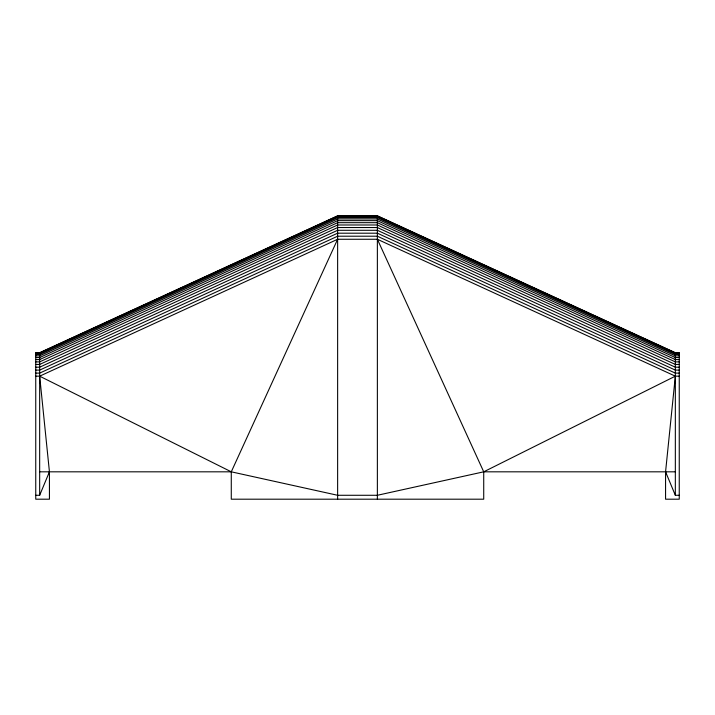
<?xml version="1.0" encoding="UTF-8"?>
<svg xmlns="http://www.w3.org/2000/svg" width="715" height="715" viewBox="0 0 715 715"><rect width="100%" height="100%" fill="white"/><g stroke="black" fill="none" stroke-linecap="round" stroke-linejoin="round"><path stroke-width="1.07" d="M675.335 471.82L483.724 471.82L377.368 495.281L337.632 495.281L231.276 471.82L39.665 376.17L49.433 471.82L49.433 499.195L35.75 499.195L35.75 352.709L39.665 352.709L337.632 215.805L377.368 215.805L675.335 352.709L679.25 352.709L679.25 499.195L665.567 499.195L665.567 471.82L675.335 376.17L377.368 239.266L337.632 239.266L39.665 376.17L35.75 376.17M35.75 495.281L39.665 495.281L49.433 471.82M377.368 239.266L483.724 471.82L483.724 499.195L231.276 499.195L231.276 471.82L337.632 239.266M483.724 471.82L675.335 376.17L679.25 376.17M35.75 352.906L39.665 352.906L337.632 216.01L377.368 216.01L675.335 352.906L679.25 352.906M35.75 353.505L39.665 353.505L337.632 216.609L377.368 216.609L675.335 353.505L679.25 353.505M35.75 354.497L39.665 354.497L337.632 217.592L377.368 217.592L675.335 354.497L679.25 354.497M35.75 355.856L39.665 355.856L337.632 218.951L377.368 218.951L675.335 355.856L679.25 355.856M35.75 357.563L39.665 357.563L337.632 220.658L377.368 220.658L675.335 357.563L679.25 357.563M35.75 359.582L39.665 359.582L337.632 222.678L377.368 222.678L675.335 359.582L679.25 359.582M35.75 361.888L39.665 361.888L337.632 224.984L377.368 224.984L675.335 361.888L679.25 361.888M35.75 364.444L39.665 364.444L337.632 227.54L377.368 227.54L675.335 364.444L679.25 364.444M35.75 367.197L39.665 367.197L337.632 230.293L377.368 230.293L675.335 367.197L679.25 367.197M35.75 370.102L39.665 370.102L337.632 233.197L377.368 233.197L675.335 370.102L679.25 370.102M35.75 373.114L39.665 373.114L337.632 236.209L377.368 236.209L675.335 373.114L679.25 373.114M39.665 471.82L231.276 471.82M665.567 471.82L675.335 495.281L679.25 495.281M675.335 352.709L675.335 495.281M377.368 215.805L377.368 499.195M337.632 215.805L337.632 499.195M39.665 352.709L39.665 495.281"/></g></svg>
